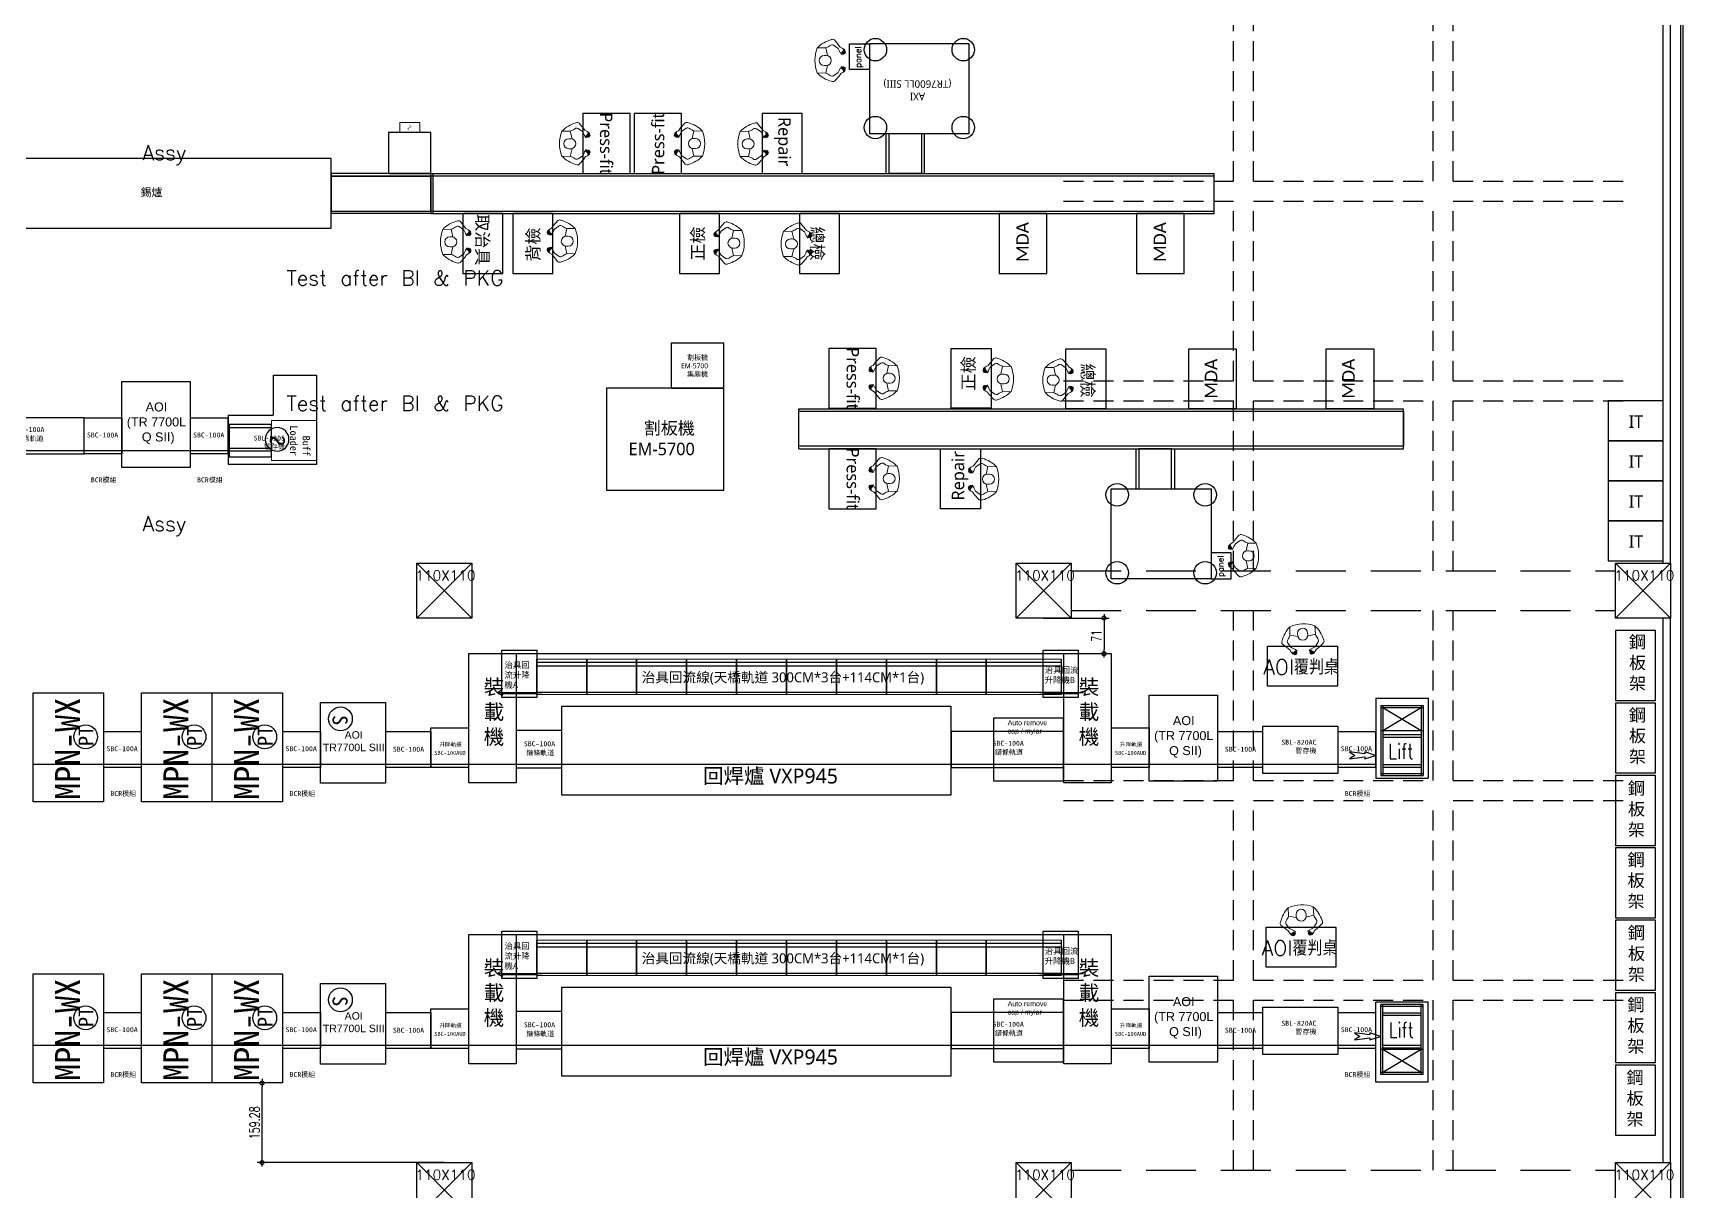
# Model space of a CAD drawing. Extents: x -80 to 56020, y 18240 to 42185.
# Drawn here: x 7177 to 10480, y 23200 to 25517 of the extents above; entities that cross this region are included whole.
import ezdxf
from ezdxf.enums import TextEntityAlignment as Align

# ---------------------------------------------------------------- set-up
doc = ezdxf.new("R2010")
doc.units = 0
doc.header["$LTSCALE"] = 200
for name, pattern in [('CENTER2', [1.125, 0.75, -0.125, 0.125, -0.125]), ('DASHED', [0.75, 0.5, -0.25]), ('HIDDEN', [0.3, 0.2, -0.1])]:
    doc.linetypes.add(name, pattern=pattern)
for name, color, linetype in [('003线体&大型设备', 7, 'Continuous'), ('006网点层', 21, 'Continuous'), ('air and power', 7, 'Continuous'), ('SMT Line', 5, 'Continuous'), ('XFAB-L20$0$COL', 1, 'Continuous'), ('XFAB-L20$0$WALL-C', 6, 'Continuous'), ('XFAB-L20$0$WALL-P', 3, 'Continuous'), ('才腹', 6, 'Continuous'), ('梁柱', 7, 'Continuous'), ('緯穎生產設備', 7, 'Continuous')]:
    doc.layers.add(name, color=color, linetype=linetype)
doc.layers.add('005电力', color=1, linetype='CENTER2', lineweight=13)
doc.layers.add('2', color=2, linetype='Continuous', lineweight=9)
doc.layers.get('005电力').off()
doc.styles.add('AEH', font='SIMPLEX', dxfattribs={"bigfont": 'CHINESET.shx'})
doc.styles.add('C1', font='SIMPLEX.shx', dxfattribs={"bigfont": 'CHINESET.shx'})
doc.styles.add('CCAD', font='TXT', dxfattribs={"bigfont": 'CCAD'})
doc.styles.add('DIM', font='simplex.shx', dxfattribs={"bigfont": 'chineset.shx'})
doc.styles.add('Fire', font='times.ttf')
doc.styles.add('SIMPLEX', font='SIMPLEX.shx', dxfattribs={"width": 0.7})
doc.styles.add('SIMSUN', font='SimSun.ttf')
doc.styles.get("Standard").update_dxf_attribs({"font": 'txt.shx', "bigfont": 'chineset.shx'})
doc.styles.add('XFAB-L20$0$CHINA', font='simplex.shx', dxfattribs={"width": 0.75, "bigfont": 'chineset.shx'})
doc.dimstyles.new('CIRM', dxfattribs={"dimtxt": 20, "dimasz": 8, "dimexe": 10, "dimexo": 0, "dimgap": 5, "dimtad": 1, "dimdsep": 46, "dimtxsty": 'SIMPLEX', "dimblk": 'CIR', "dimcen": 10, "dimdle": 10, "dimclrt": 2, "dimazin": 0, "dimtfac": 1, "dimtix": 1, "dimtmove": 2, "dimatfit": 3, "dimldrblk": 'CIR', "dimfxl": 1, "dimtolj": 1, "dimarcsym": 0})

# ---------------------------------------------------------------- blocks, each defined once
blk = doc.blocks.new('XFAB-L20$0$C-110x110')
at = {"layer": 'Defpoints'}
for p, q in [((55, -55), (-55, 55)), ((-55, -55), (55, 55))]:
    blk.add_line(p, q, dxfattribs=at)
at = {"layer": 'XFAB-L20$0$COL'}
blk.add_lwpolyline([(-55, 55), (55, 55), (55, -55), (-55, -55)], close=True, dxfattribs=at)
at = {"layer": 'Defpoints', "style": 'XFAB-L20$0$CHINA'}
blk.add_text('110X110', height=20, dxfattribs=at).set_placement((-57.4, 30.5), align=Align.MIDDLE_LEFT)
blk = doc.blocks.new('MAN')
at = {"layer": '2', "color": 0}
for p, q in [((60858.6, -155354.4, 0), (60870, -155368.7, 0)), ((60840.9, -155370.2, 0), (60823.9, -155370.6, 0)), ((60837.9, -155385.6, 0), (60841.8, -155385.6, 0)), ((60844.3, -155385.9, 0), (60840.9, -155370.2, 0)), ((60856.4, -155365, 0), (60865.7, -155371.6, 0)), ((60865.7, -155371.6, 0), (60868.6, -155376.9, 0)), ((60869.4, -155379, 0), (60868.6, -155376.9, 0)), ((60871.9, -155383.1, 0), (60869.5, -155379, 0)), ((60870, -155368.7, 0), (60875, -155371.5, 0)), ((60872.3, -155383.2, 0), (60871.8, -155383.1, 0)), ((60873.6, -155382.6, 0), (60872.3, -155383.4, 0)), ((60872.5, -155379.5, 0), (60873.6, -155382.6, 0)), ((60876.1, -155382.8, 0), (60872.6, -155379.1, 0)), ((60873.9, -155377.6, 0), (60877.1, -155381.8, 0)), ((60878.4, -155381.8, 0), (60874, -155377.4, 0)), ((60875, -155371.5, 0), (60879.1, -155374.9, 0)), ((60879.3, -155379.1, 0), (60875.1, -155376.2, 0)), ((60875.1, -155376.2, 0), (60879.5, -155380.9, 0)), ((60875.9, -155374.1, 0), (60875.7, -155374.4, 0)), ((60875.7, -155374.4, 0), (60879.9, -155377.8, 0)), ((60879, -155375.5, 0), (60875.9, -155374.1, 0)), ((60876.9, -155382.7, 0), (60876.1, -155382.8, 0)), ((60877.1, -155381.8, 0), (60876.9, -155382.7, 0)), ((60879.8, -155379.2, 0), (60878.6, -155378.7, 0)), ((60879.4, -155381.6, 0), (60878.8, -155381.8, 0)), ((60879.1, -155374.9, 0), (60879.1, -155375.6, 0)), ((60879.1, -155375.6, 0), (60879.1, -155375.6, 0)), ((60879.5, -155380.9, 0), (60879.4, -155381.6, 0)), ((60880.4, -155378.8, 0), (60879.8, -155379.2, 0)), ((60879.9, -155377.5, 0), (60880.4, -155378.8, 0)), ((60840.9, -155421, 0), (60823.9, -155420.6, 0)), ((60837.9, -155405.6, 0), (60841.8, -155405.6, 0)), ((60844.3, -155405.3, 0), (60840.9, -155421, 0)), ((60856.4, -155426.2, 0), (60865.7, -155419.6, 0)), ((60865.7, -155419.6, 0), (60868.6, -155414.3, 0)), ((60871.6, -155421.3, 0), (60867.7, -155426.9, 0)), ((60869.4, -155412.2, 0), (60868.6, -155414.3, 0)), ((60871.9, -155408.1, 0), (60869.5, -155412.2, 0)), ((60871.6, -155421.3, 0), (60875, -155419.7, 0)), ((60872.3, -155408, 0), (60871.8, -155408.1, 0)), ((60873.6, -155408.6, 0), (60872.3, -155407.8, 0)), ((60872.5, -155411.8, 0), (60873.6, -155408.6, 0)), ((60876.1, -155408.4, 0), (60872.6, -155412.1, 0)), ((60873.9, -155413.6, 0), (60877.1, -155409.5, 0)), ((60878.4, -155409.4, 0), (60874, -155413.8, 0)), ((60875, -155419.7, 0), (60879.1, -155416.3, 0)), ((60875.1, -155415.1, 0), (60879.5, -155410.3, 0)), ((60879.3, -155412.1, 0), (60875.1, -155415.1, 0)), ((60875.7, -155416.8, 0), (60879.9, -155413.4, 0)), ((60875.9, -155417.1, 0), (60875.7, -155416.8, 0)), ((60879, -155415.7, 0), (60875.9, -155417.1, 0)), ((60876.9, -155408.5, 0), (60876.1, -155408.4, 0)), ((60877.1, -155409.5, 0), (60876.9, -155408.5, 0)), ((60879.8, -155412, 0), (60878.6, -155412.5, 0)), ((60879.4, -155409.6, 0), (60878.8, -155409.4, 0)), ((60879.1, -155415.7, 0), (60879.1, -155415.7, 0)), ((60879.1, -155416.3, 0), (60879.1, -155415.7, 0)), ((60879.5, -155410.3, 0), (60879.4, -155409.6, 0)), ((60880.4, -155412.4, 0), (60879.8, -155412, 0)), ((60879.9, -155413.7, 0), (60880.4, -155412.4, 0)), ((60858.6, -155436.8, 0), (60867.7, -155426.9, 0))]:
    blk.add_line(p, q, dxfattribs=at)
for centre, radius, start, end in [((60868.2, -155413.2, 0), 61.4, 105.1858, 136.0975), ((60854.9, -155359.2, 0), 6, 52.8107, 118.216), ((60887.7, -155395.6, 0), 68.5, 158.5887, 201.4113), ((60837.9, -155395.6, 0), 10, 90, 270), ((60832.3, -155342.5, 0), 29, 287.1051, 307.0444), ((60841.8, -155395.6, 0), 10, 270, 90), ((60853.6, -155370.3, 0), 6, 61.666, 128.6143), ((60868.2, -155378, 0), 61.4, 223.9025, 254.8142), ((60832.3, -155448.7, 0), 29, 52.9556, 72.8949), ((60853.6, -155420.9, 0), 6, 231.3857, 298.334), ((60854.9, -155432, 0), 6, 241.784, 307.1893)]:
    blk.add_arc(centre, radius, start, end, dxfattribs=at)
blk = doc.blocks.new('PT200')
at = {"layer": 'air and power', "color": 0}
blk.add_circle((103287.5, -165340.3, 0), 23.8, dxfattribs=at)
at = {"layer": 'air and power', "color": 0, "insert": (103269, -165326, 0), "char_height": 30, "width": 153.239, "attachment_point": 1, "style": 'SIMSUN'}
blk.add_mtext('PT', dxfattribs=at)
blk = doc.blocks.new('NPM-W2')
at = {"color": 6}
blk.add_line((12029.1, 12412.5), (11888.1, 12412.5), dxfattribs=at)
blk.add_lwpolyline([(11888.1, 12556), (12029.1, 12556), (12029.1, 12337.6), (11888.1, 12337.6)], close=True)
at = {"layer": '006网点层', "color": 251, "linetype": 'ByBlock', "lineweight": 9, "rotation": 90}
blk.add_blockref('PT200', (-153347, -90819.5, -10461.7), dxfattribs=at)
at = {"layer": '003线体&大型设备', "color": 251, "linetype": 'ByBlock', "insert": (11931.9, 12341.9, -10458.8), "char_height": 50, "width": 231.858, "attachment_point": 1, "rotation": 90, "style": 'SIMSUN'}
blk.add_mtext('{\\fSimSun|b0|i0|c134|p2;MPN-WX}', dxfattribs=at)
blk = doc.blocks.new('SBC-100A')
at = {"color": 6}
blk.add_line((11219, 12469.5, -10064.2), (11144, 12469.5, -10064.2), dxfattribs=at)
at = {"elevation": -10064.2}
blk.add_lwpolyline([(11144, 12535.7), (11219, 12535.7), (11219, 12463.7), (11144, 12463.7)], close=True, dxfattribs=at)
at = {"layer": '003线体&大型设备', "color": 251, "linetype": 'ByBlock', "char_height": 10, "width": 72.349, "attachment_point": 9, "style": 'SIMSUN'}
for s, insert in [('{\\fSimSun|b0|i0|c134|p2;\\C3;SBC-100A}', (11211.9, 12496.2, -20656.3)), ('{{\\C3;BCR模組}}', (11208.7, 12405.4, -20656.3))]:
    blk.add_mtext(s, dxfattribs=dict(at, insert=insert))
blk = doc.blocks.new('SFCS')
at = {"layer": 'air and power', "color": 0}
blk.add_circle((64056.5, -177356.3, 0), 23.8, dxfattribs=at)
at = {"layer": 'air and power', "color": 0, "insert": (64048.9, -177342, 0), "char_height": 30, "width": 153.239, "attachment_point": 1, "style": 'SIMSUN'}
blk.add_mtext('S', dxfattribs=at)
blk = doc.blocks.new('AOI')
at = {"color": 6}
blk.add_line((12923.4, 12377.7), (12793.4, 12377.7), dxfattribs=at)
blk.add_lwpolyline([(12793.4, 12501.7), (12923.4, 12501.7), (12923.4, 12340.7), (12793.4, 12340.7)], close=True)
at = {"layer": '006网点层', "color": 251, "linetype": 'ByBlock', "lineweight": 9, "rotation": 270}
blk.add_blockref('SFCS', (190189.4, 76525.7, 50218), dxfattribs=at)
at = {"color": 3, "insert": (12783, 12444.5), "char_height": 15, "attachment_point": 1, "style": 'DIM'}
blk.add_mtext_dynamic_manual_height_columns('\\pxqc;{\\fArial|b0|i0|c0|p34;\\C251;AOI\\PTR7700L SIII}', width=153.394, gutter_width=150, heights=[0], dxfattribs=at)
blk = doc.blocks.new('SBC-100A-90')
at = {"color": 6}
blk.add_line((13505.5, 12620.3), (13415.5, 12620.3), dxfattribs=at)
blk.add_lwpolyline([(13415.5, 12686.5), (13505.5, 12686.5), (13505.5, 12614.5), (13415.5, 12614.5)], close=True)
at = {"layer": '003线体&大型设备', "color": 251, "linetype": 'ByBlock', "insert": (13492.3, 12656, 52681.8), "char_height": 10, "width": 72.349, "attachment_point": 3, "style": 'SIMSUN'}
blk.add_mtext('{\\fSimSun|b0|i0|c134|p2;\\C3;SBC-100A}', dxfattribs=at)
blk = doc.blocks.new('升降750mm軌道')
at = {"color": 6}
blk.add_line((17217.4, 12518.3), (17142.4, 12518.3), dxfattribs=at)
blk.add_lwpolyline([(17142.4, 12592), (17217.4, 12592), (17217.4, 12512.5), (17142.4, 12512.5)], close=True)
at = {"color": 251, "insert": (17159.3, 12553.8, 54645.8), "char_height": 8, "width": 73.897, "attachment_point": 7}
blk.add_mtext('{\\fPMingLiU|b0|i0|c136|p18;升降軌道}', dxfattribs=at)
at = {"layer": '003线体&大型设备', "color": 251, "linetype": 'ByBlock', "insert": (17211.6, 12537.6, 53383.9), "char_height": 8, "width": 72.349, "attachment_point": 9, "style": 'SIMSUN'}
blk.add_mtext('{\\fSimSun|b0|i0|c134|p2;\\C3;SBC-100AUD}', dxfattribs=at)
blk = doc.blocks.new('SBC-100A-90-75')
at = {"color": 6}
blk.add_line((13247.6, 12492.5), (13157.6, 12492.5), dxfattribs=at)
blk.add_lwpolyline([(13157.6, 12561.5), (13247.6, 12561.5), (13247.6, 12485), (13157.6, 12485)], close=True)
at = {"layer": '003线体&大型设备', "color": 251, "linetype": 'ByBlock', "char_height": 10, "attachment_point": 3, "style": 'SIMSUN'}
for s, insert, width in [('{\\fSimSun|b0|i0|c134|p2;鏈條軌道}', (13233.1, 12521.2, 51383.9), 72.364), ('{\\fSimSun|b0|i0|c134|p2;\\C3;SBC-100A}', (13234.9, 12539.2, 52681.8), 72.349)]:
    blk.add_mtext(s, dxfattribs=dict(at, insert=insert, width=width))
blk = doc.blocks.new('回焊爐 VXP945')
at = {"color": 6}
blk.add_line((14206.8, 12128.4), (13427.8, 12128.4), dxfattribs=at)
blk.add_lwpolyline([(13427.8, 12245), (14206.8, 12245), (14206.8, 12067.4), (13427.8, 12067.4)], close=True)
at = {"insert": (13710.8, 12120.5, 41689.4), "char_height": 12, "width": 274.852, "attachment_point": 1, "style": 'C1'}
blk.add_mtext('{\\fMicrosoft JhengHei|b0|i0|c136|p34;\\H2.5x;\\C251;回焊爐 VXP945}', dxfattribs=at)
blk = doc.blocks.new('三截750軌道')
at = {"color": 6}
blk.add_line((15348.2, 12711.5), (15123.2, 12711.5), dxfattribs=at)
blk.add_lwpolyline([(15123.2, 12705.7), (15348.2, 12705.7), (15348.2, 12777.7), (15123.2, 12777.7)], close=True)
at = {"layer": '003线体&大型设备', "color": 251, "linetype": 'ByBlock', "char_height": 10, "attachment_point": 3, "style": 'SIMSUN'}
for s, insert, width in [('{\\fSimSun|b0|i0|c134|p2;\\C3;SBC-100A}', (15268.8, 12759.3, 53811.9), 72.349), ('{\\fSimSun|b0|i0|c134|p2;鏈條軌道}', (15267, 12741.3, 52513.9), 72.364)]:
    blk.add_mtext(s, dxfattribs=dict(at, insert=insert, width=width))
blk = doc.blocks.new('TR7700LQ SⅡ')
at = {"color": 6}
blk.add_line((14629.3, 12415.4), (14492.8, 12415.4), dxfattribs=at)
blk.add_lwpolyline([(14492.8, 12554.4), (14629.3, 12554.4), (14629.3, 12382.4), (14492.8, 12382.4)], close=True)
at = {"color": 3, "insert": (14462.4, 12512.4), "char_height": 18, "attachment_point": 1, "style": 'DIM'}
blk.add_mtext_dynamic_manual_height_columns('\\pxqc;{\\fArial|b0|i0|c0|p34;\\C251;AOI\\P(TR 7700L\\P Q SII)}', width=198.788, gutter_width=150, heights=[0], dxfattribs=at)
blk = doc.blocks.new('SBL-820AC')
at = {"color": 6}
blk.add_line((14978, 13219.2), (14828, 13219.2), dxfattribs=at)
blk.add_lwpolyline([(14828, 13296.2), (14978, 13296.2), (14978, 13201.2), (14828, 13201.2)], close=True)
at = {"layer": '003线体&大型设备', "color": 251, "linetype": 'ByBlock', "insert": (14935.2, 13241.1, 52484.7), "char_height": 10, "width": 72.349, "attachment_point": 9, "style": 'SIMSUN'}
blk.add_mtext('{\\fSimSun|b0|i0|c134|p2;\\C3;SBL-820AC\\P暫存機}', dxfattribs=at)
blk = doc.blocks.new('裝載機-NEW')
at = {"color": 6}
blk.add_line((13554.1, 11050), (13458.8, 11050), dxfattribs=at)
blk.add_lwpolyline([(13458.8, 11272.2), (13554.1, 11272.2), (13554.1, 11013.2), (13458.8, 11013.2)], close=True)
at = {"layer": '003线体&大型设备', "color": 6, "insert": (13489, 11220.6, 46584.9), "char_height": 30, "attachment_point": 1, "style": 'C1'}
blk.add_mtext_dynamic_manual_height_columns('\\pxsm1;{\\fMicrosoft JhengHei|b0|i0|c136|p34;裝載機}', width=43.926, gutter_width=1069.2, heights=[150.6], dxfattribs=at)
blk = doc.blocks.new('治具回流 100CM')
at = {"layer": 'air and power', "color": 2, "lineweight": 9}
for p, q in [((238, -109, -926.9), (138, -109, -926.9)), ((238, -180, -926.9), (138, -180, -926.9))]:
    blk.add_line(p, q, dxfattribs=at)
at = {"layer": '才腹', "color": 2}
for p, q in [((138, -180, -926.9), (138, -109, -926.9)), ((138, -115, -926.9), (238, -115, -926.9)), ((238, -123.2, -926.9), (138, -123.2, -926.9)), ((238, -109, -926.9), (238, -180, -926.9))]:
    blk.add_line(p, q, dxfattribs=at)
at = {"layer": '才腹', "color": 6}
blk.add_line((238, -176.2, -926.9), (138, -176.2, -926.9), dxfattribs=at)
blk = doc.blocks.new('150CM')
at = {"layer": 'air and power', "color": 2, "lineweight": 9}
for p, q in [((256, 49, -926.9), (106, 49, -926.9)), ((256, -22, -926.9), (106, -22, -926.9))]:
    blk.add_line(p, q, dxfattribs=at)
at = {"layer": '才腹', "color": 2}
for p, q in [((106, -22, -926.9), (106, 49, -926.9)), ((106, 43, -926.9), (256, 43, -926.9)), ((256, 34.8, -926.9), (106, 34.8, -926.9)), ((256, 49, -926.9), (256, -22, -926.9))]:
    blk.add_line(p, q, dxfattribs=at)
at = {"layer": '才腹', "color": 6}
blk.add_line((256, -18.2, -926.9), (106, -18.2, -926.9), dxfattribs=at)
blk = doc.blocks.new('治具升降機')
at = {"color": 150}
for p, q in [((0, 95), (70, 95)), ((0, 0), (0, 95)), ((70, 95), (70, 0)), ((70, 0), (0, 0))]:
    blk.add_line(p, q, dxfattribs=at)
at = {"color": 6}
blk.add_line((-8.7, 10, -495), (80.7, 10), dxfattribs=at)
at = {"layer": '003线体&大型设备', "color": 150, "linetype": 'ByBlock', "lineweight": 9}
for p, q in [((70, 87.5), (0, 87.5)), ((0, 87.5), (0, 7.5)), ((70, 7.5), (70, 87.5)), ((0, 7.5), (70, 7.5))]:
    blk.add_line(p, q, dxfattribs=at)
blk = doc.blocks.new('RCV')
at = {"color": 251}
for p in [(13008, 11918.6, 51753.6), (14092.1, 11918.6, 52116.6)]:
    blk.add_blockref('治具升降機', p, dxfattribs=at)
at = {"layer": '005电力'}
for name, p in [('治具回流 100CM', (12940, 12104.8, 52680.5)), ('治具回流 100CM', (13040, 12104.8, 52680.5)), ('治具回流 100CM', (13140, 12104.8, 52680.5)), ('治具回流 100CM', (13240, 12104.8, 52680.5)), ('治具回流 100CM', (13340, 12104.8, 52680.5)), ('治具回流 100CM', (13440, 12104.8, 52680.5)), ('治具回流 100CM', (13540, 12104.8, 52680.5)), ('治具回流 100CM', (13640, 12104.8, 52680.5)), ('治具回流 100CM', (13740, 12104.8, 52680.5)), ('150CM', (13872, 11946.8, 52680.5))]:
    blk.add_blockref(name, p, dxfattribs=at)
at = {"layer": '003线体&大型设备', "insert": (13013.4, 11989.8, 51753.6), "char_height": 12, "width": 64.65, "attachment_point": 1, "style": 'C1'}
blk.add_mtext('{\\fMicrosoft JhengHei|b0|i0|c136|p34;\\C3;治具回流升降機A}', dxfattribs=at)
at = {"layer": '003线体&大型设备', "insert": (13288.1, 11969.2, 54370.1), "char_height": 20, "attachment_point": 1, "style": 'C1'}
blk.add_mtext_dynamic_manual_height_columns('{\\fMicrosoft JhengHei|b0|i0|c136|p34;\\C3;治具回流線(天橋軌道 300CM*3台+114CM*1台)}', width=570.137, gutter_width=1308, heights=[28.3], dxfattribs=at)
at = {"layer": '003线体&大型设备', "color": 3, "insert": (14095, 11979.6, 51753.6), "char_height": 12, "width": 68.054, "attachment_point": 1, "style": 'C1'}
blk.add_mtext('{\\fMicrosoft JhengHei|b0|i0|c136|p34;治具回流升降機B}', dxfattribs=at)
blk = doc.blocks.new('A$Cfc5dd81f')
at = {"color": 4}
blk.add_line((5987.9, 297.1), (7083.9, 297.1), dxfattribs=at)
at = {"layer": '003线体&大型设备', "color": 2, "linetype": 'ByBlock', "elevation": -10064.152}
blk.add_lwpolyline([(6943.4, 42.6), (7083.4, 42.6), (7083.4, 167.6), (6943.4, 167.6)], close=True, dxfattribs=at)
at = {"color": 1}
for name, p in [('RCV', (-7049.148, -11709.592, -61817.724)), ('NPM-W2', (-6867.534, -12337.578, -10064.152)), ('NPM-W2', (-6650.534, -12337.578, -10064.152)), ('NPM-W2', (-6509.034, -12337.578, -10064.152)), ('AOI', (-7197.293, -12302.753, -10064.152))]:
    blk.add_blockref(name, p, dxfattribs=at)
at = {"color": 6}
for name, p in [('裝載機-NEW', (-7566.214, -10975.099, -10064.152)), ('裝載機-NEW', (-6374.914, -10975.099, -10064.152)), ('TR7700LQ SⅡ', (-7237.609, -12340.522, -10064.152)), ('回焊爐 VXP945', (-7348.904, -12053.454, -10064.152)), ('SBC-100A-90', (-7688.947, -12545.352, -10064.152)), ('升降750mm軌道', (-11325.265, -12443.398, -10064.152)), ('SBC-100A-90-75', (-7169.242, -12417.589, -10064.152)), ('三截750軌道', (-8264.813, -12636.605, -10064.152)), ('升降750mm軌道', (-9962.665, -12443.398, -10064.152)), ('SBC-100A-90', (-6023.347, -12545.352, -10064.152)), ('SBL-820AC', (-7345.3, -13144.32, -10064.152))]:
    blk.add_blockref(name, p, dxfattribs=at)
for p in [(-5981.858, -12394.61), (-5623.358, -12394.61), (-3510.758, -12394.61)]:
    blk.add_blockref('SBC-100A', p)
at = {"color": 2, "true_color": 0xf1eb1f, "insert": (6971.678, 163.678, -15765.365), "char_height": 10, "attachment_point": 1, "style": 'DIM'}
blk.add_mtext_dynamic_manual_height_columns('{\\fArial|b0|i0|c0|p34;Auto remove cap / mylar }', width=81.49534, gutter_width=150, heights=[34.828], dxfattribs=at)
blk = doc.blocks.new('CIR')
at = {"color": 0}
blk.add_line((1, 0), (-1, 0), dxfattribs=at)
at = {"color": 3}
blk.add_circle((0, 0), 0.5, dxfattribs=at)
blk = doc.blocks.new('*D192')
at = {"layer": 'Defpoints', "color": 0, "transparency": 16777216}
for p in [(7635.3, 23414.3), (7676.4, 23414.3), (8000, 23255)]:
    blk.add_point(p, dxfattribs=at)
at = {"layer": '緯穎生產設備', "color": 0, "lineweight": -2, "transparency": 16777216}
for p, q in [((7676.4, 23414.3), (7625.3, 23414.3)), ((7635.3, 23263), (7635.3, 23406.3)), ((8000, 23255), (7625.3, 23255))]:
    blk.add_line(p, q, dxfattribs=at)
at = {"layer": '緯穎生產設備', "color": 0, "lineweight": -2, "transparency": 16777216, "xscale": 8, "yscale": 8, "zscale": 8}
for p, rotation in [((7635.3, 23414.3), 90), ((7635.3, 23255), 270)]:
    blk.add_blockref('CIR', p, dxfattribs=dict(at, rotation=rotation))
at = {"layer": '緯穎生產設備', "color": 2, "transparency": 16777216, "insert": (7620.3, 23334.6), "char_height": 20, "attachment_point": 5, "rotation": 90, "style": 'SIMPLEX'}
blk.add_mtext('\\A1;159.28', dxfattribs=at)
blk = doc.blocks.new('*D193')
at = {"layer": 'Defpoints', "color": 0, "transparency": 16777216}
for p in [(9200, 24345), (9287.9, 24274), (9320.9, 24274)]:
    blk.add_point(p, dxfattribs=at)
at = {"layer": '緯穎生產設備', "color": 0, "lineweight": -2, "transparency": 16777216}
for p, q in [((9200, 24345), (9330.9, 24345)), ((9320.9, 24337), (9320.9, 24282)), ((9287.9, 24274), (9330.9, 24274))]:
    blk.add_line(p, q, dxfattribs=at)
at = {"layer": '緯穎生產設備', "color": 0, "lineweight": -2, "transparency": 16777216, "xscale": 8, "yscale": 8, "zscale": 8}
for p, rotation in [((9320.9, 24345), 90), ((9320.9, 24274), 270)]:
    blk.add_blockref('CIR', p, dxfattribs=dict(at, rotation=rotation))
at = {"layer": '緯穎生產設備', "color": 2, "transparency": 16777216, "insert": (9305.9, 24309.5), "char_height": 20, "attachment_point": 5, "rotation": 90, "style": 'SIMPLEX'}
blk.add_mtext('\\A1;71', dxfattribs=at)
blk = doc.blocks.new('A$C854afd69')
at = {"color": 4}
for p, q in [((5425, 274.2, -8857.9), (5425, 194.2, -8857.9)), ((5425, 274.2, -8857.9), (5511.8, 274.2, -8857.9)), ((5511.8, 274.2, -8857.9), (5511.8, 95.5, -8857.9)), ((5335, 194.2, -8857.9), (5425, 194.2, -8857.9)), ((5335, 194.2, -8857.9), (5335, 95.5, -11270.5)), ((5336.8, 169.6, -8857.9), (5421.8, 169.6, -8857.9)), ((5336.8, 128.1, -11270.5), (5421.8, 128.1, -11270.5)), ((5511.8, 95.5, -8857.9), (5335, 95.5, -8857.9))]:
    blk.add_line(p, q, dxfattribs=at)
at = {"color": 251}
blk.add_line((5437.7, 185.8, -8012.8), (5437.7, 185.8, -8012.8), dxfattribs=at)
at = {"color": 3}
blk.add_line((5336.8, 122.6, -8857.9), (5421.8, 122.6, -8857.9), dxfattribs=at)
at = {"color": 4, "elevation": -8857.9}
blk.add_lwpolyline([(5336.8, 175.6), (5336.8, 110.6), (5421.8, 110.6), (5421.8, 175.6)], close=True, dxfattribs=at)
at = {"layer": '003线体&大型设备', "color": 4, "linetype": 'ByBlock', "lineweight": 9, "elevation": -8857.9}
blk.add_lwpolyline([(5511.8, 103.1), (5511.8, 183.1), (5421.8, 183.1), (5421.8, 103.1)], close=True, dxfattribs=at)
at = {"color": 6}
for name, p in [('TR7700LQ SⅡ', (-9370.3, -12292.9)), ('三截750軌道', (-10301.7, -12588.9))]:
    blk.add_blockref(name, p, dxfattribs=at)
for p in [(-6097, -12347, 10064.2), (-5884.5, -12347, 10064.2)]:
    blk.add_blockref('SBC-100A', p)
at = {"layer": '006网点层', "color": 251, "linetype": 'ByBlock', "lineweight": 9, "xscale": -1, "rotation": 90}
blk.add_blockref('SFCS', (-171923.3, 64202.2, -8662.3), dxfattribs=at)
at = {"layer": '003线体&大型设备', "color": 251, "linetype": 'ByBlock', "insert": (5499.1, 112.2, -8857.8), "char_height": 15, "width": 60.512, "attachment_point": 3, "rotation": 270, "style": 'SIMSUN'}
blk.add_mtext('Buff Loader', dxfattribs=at)
at = {"layer": '003线体&大型设备', "color": 251, "linetype": 'ByBlock', "insert": (5448.7, 153.2, -8662.3), "char_height": 10, "width": 72.349, "attachment_point": 3, "style": 'SIMSUN'}
blk.add_mtext('{{\\C3;SBL-820S\\P暫存機}}', dxfattribs=at)
blk = doc.blocks.new('方向箭頭')
at = {"color": 1}
blk.add_lwpolyline([(405, -136), (821, 0), (405, 136), (405, 60), (-212, 136), (0, 0), (-212, -136), (405, -60)], close=True, dxfattribs=at)

msp = doc.modelspace()

# ---------------------------------------------------------------- linework, layer by layer
at = {"layer": 'XFAB-L20$0$WALL-C'}
for p, q in [((10475, 26050), (10475, 19515)), ((10480, 26055), (10480, 19515))]:
    msp.add_line(p, q, dxfattribs=at)
at = {"layer": 'XFAB-L20$0$WALL-P'}
for p, q in [((10440, 24455), (10440, 25545)), ((10455, 24455), (10455, 25545)), ((10440, 23255), (10440, 24345)), ((10455, 23255), (10455, 24345))]:
    msp.add_line(p, q, dxfattribs=at)
at = {"layer": '梁柱', "color": 9, "linetype": 'HIDDEN', "true_color": 0xd19cc7}
for p, q in [((9580, 25220), (9580, 25560)), ((9620, 25220), (9620, 25560)), ((9980, 25220), (9980, 25560)), ((10020, 25220), (10020, 25560)), ((9240, 25220), (9580, 25220)), ((9620, 25220), (9980, 25220)), ((10020, 25220), (10360, 25220)), ((9240, 25180), (9580, 25180)), ((9580, 24820), (9580, 25180)), ((9620, 24820), (9620, 25180)), ((9620, 25180), (9980, 25180)), ((9980, 24820), (9980, 25180)), ((10020, 24820), (10020, 25180)), ((10020, 25180), (10360, 25180)), ((9240, 24820), (9580, 24820)), ((9620, 24820), (9980, 24820)), ((10020, 24820), (10360, 24820)), ((9240, 24780), (9580, 24780)), ((9580, 24440), (9580, 24780)), ((9620, 24780), (9980, 24780)), ((9620, 24440), (9620, 24780)), ((9980, 24440), (9980, 24780)), ((10020, 24440), (10020, 24780)), ((10020, 24780), (10360, 24780)), ((9580, 24020), (9580, 24360)), ((9620, 24020), (9620, 24360)), ((9980, 24020), (9980, 24360)), ((10020, 24020), (10020, 24360)), ((9240, 24020), (9580, 24020)), ((9620, 24020), (9980, 24020)), ((10020, 24020), (10360, 24020)), ((9240, 23980), (9580, 23980)), ((9580, 23620), (9580, 23980)), ((9620, 23620), (9620, 23980)), ((9620, 23980), (9980, 23980)), ((9980, 23620), (9980, 23980)), ((10020, 23980), (10360, 23980)), ((10020, 23620), (10020, 23980)), ((9240, 23620), (9580, 23620)), ((9620, 23620), (9980, 23620)), ((10020, 23620), (10360, 23620)), ((9240, 23580), (9580, 23580)), ((9580, 23240), (9580, 23580)), ((9620, 23240), (9620, 23580)), ((9620, 23580), (9980, 23580)), ((9980, 23240), (9980, 23580)), ((10020, 23580), (10360, 23580)), ((10020, 23240), (10020, 23580))]:
    msp.add_line(p, q, dxfattribs=at)
at = {"layer": '梁柱', "color": 9, "linetype": 'DASHED', "true_color": 0xafd9aa}
for p, q in [((9255, 24440), (10345, 24440)), ((9255, 24360), (10345, 24360)), ((9255, 23240), (10345, 23240))]:
    msp.add_line(p, q, dxfattribs=at)
at = {"layer": '梁柱', "color": 1}
msp.add_lwpolyline([(9145, 24455), (9255, 24455), (9255, 24345), (9145, 24345)], close=True, dxfattribs=at)
at = {"layer": '緯穎生產設備', "color": 251, "true_color": 0x636466}
for p, q in [((8884.47, 25235.112, 0.876), (8884.47, 25315.223, 0.877)), ((8961.569, 25235.223, 0.877), (8961.569, 25315.223, 0.876)), ((9384.6, 24684.024, 6926.091), (9384.6, 24603.913, 6926.092)), ((9461.699, 24683.913, 6926.092), (9461.699, 24603.913, 6926.091))]:
    msp.add_line(p, q, dxfattribs=at)
at = {"layer": '緯穎生產設備'}
for p, q in [((7973.402, 25235.112), (9541.1, 25235.112)), ((7977.402, 25235.112), (7977.402, 25155.112)), ((9541.1, 25155.112), (9541.1, 25235.112)), ((7973.402, 25155.112), (9541.1, 25155.112)), ((8709.6, 24764.154, -4108.82), (9920.755, 24764.154, -4108.82)), ((8709.6, 24684.154, -4108.82), (8709.6, 24764.154, -4108.82)), ((9920.755, 24684.154, -4108.82), (9920.755, 24764.154, -4108.82)), ((8709.6, 24684.154, -4108.82), (9920.755, 24684.154, -4108.82))]:
    msp.add_line(p, q, dxfattribs=at)
at = {"layer": '緯穎生產設備', "color": 143, "true_color": 0x7aafdf}
for p, q in [((9865, 24184.8), (9865, 24024.8)), ((9865, 24184.8), (9970, 24184.8)), ((9970, 24184.8), (9970, 24024.8)), ((9865, 24024.8), (9970, 24024.8)), ((9865, 23416.184), (9865, 23576.184)), ((9970, 23576.184), (9865, 23576.184)), ((9970, 23416.184), (9970, 23576.184)), ((9970, 23416.184), (9865, 23416.184))]:
    msp.add_line(p, q, dxfattribs=at)
at = {"layer": '緯穎生產設備', "color": 3}
for p, q in [((9875, 24169.8), (9875, 24029.8)), ((9875, 24169.8), (9960, 24169.8)), ((9875, 24165.8), (9960, 24165.8)), ((9879, 24169.8), (9879, 24029.8)), ((9879, 24119.8), (9956, 24165.8)), ((9879, 24165.8), (9956, 24119.8)), ((9956, 24169.8), (9956, 24029.8)), ((9960, 24169.8), (9960, 24029.8)), ((9875, 24119.8), (9960, 24119.8)), ((9879, 24111.8), (9956, 24111.8)), ((9879, 24106.8), (9956, 24106.8)), ((9875, 24033.8), (9960, 24033.8)), ((9875, 24029.8), (9960, 24029.8)), ((9879, 24046.8), (9956, 24046.8)), ((9875, 23431.184), (9875, 23571.184)), ((9960, 23571.184), (9875, 23571.184)), ((9960, 23567.184), (9875, 23567.184)), ((9879, 23431.184), (9879, 23571.184)), ((9956, 23554.184), (9879, 23554.184)), ((9956, 23431.184), (9956, 23571.184)), ((9960, 23431.184), (9960, 23571.184)), ((9956, 23549.184), (9879, 23549.184)), ((9960, 23481.184), (9875, 23481.184)), ((9956, 23484.184), (9879, 23484.184)), ((9956, 23481.184), (9879, 23435.184)), ((9956, 23435.184), (9879, 23481.184)), ((9960, 23435.184), (9875, 23435.184)), ((9960, 23431.184), (9875, 23431.184))]:
    msp.add_line(p, q, dxfattribs=at)
at = {"layer": '緯穎生產設備', "color": 217, "true_color": 0x93278f}
for p, q in [((9879, 24051.8), (9956, 24051.8)), ((9956, 23489.184), (9879, 23489.184))]:
    msp.add_line(p, q, dxfattribs=at)
at = {"layer": '緯穎生產設備', "color": 252}
msp.add_lwpolyline([(8811.1, 25443.223), (8811.1, 25495.223), (8851.1, 25495.223), (8851.1, 25443.223)], close=True, dxfattribs=at)
at = {"layer": '緯穎生產設備', "color": 251}
for points in [[(9051.1, 25495.223), (8851.1, 25495.223), (8851.1, 25315.223), (9051.1, 25315.223)], [(8277.402, 25355.112), (8277.402, 25235.112), (8372.402, 25235.112), (8372.402, 25355.112)], [(8474.935, 25235.112), (8474.935, 25355.112), (8379.935, 25355.112), (8379.935, 25235.112)], [(8716.627, 25355.112), (8636.627, 25355.112), (8636.627, 25235.112), (8716.627, 25235.112)], [(8117.402, 25155.112), (8037.402, 25155.112), (8037.402, 25035.112), (8117.402, 25035.112)], [(8217.402, 25155.112), (8137.402, 25155.112), (8137.402, 25035.112), (8217.402, 25035.112)], [(8711.1, 25035.112), (8791.1, 25035.112), (8791.1, 25155.112), (8711.1, 25155.112)], [(8864.6, 24765.112), (8864.6, 24885.112), (8769.6, 24885.112), (8769.6, 24765.112)], [(9014.6, 24885.112), (9094.6, 24885.112), (9094.6, 24765.112), (9014.6, 24765.112)], [(8864.6, 24564.154), (8864.6, 24684.154), (8769.6, 24684.154), (8769.6, 24564.154)]]:
    msp.add_lwpolyline(points, close=True, dxfattribs=at)
at = {"layer": '緯穎生產設備', "color": 251, "linetype": 'ByBlock', "lineweight": 20}
msp.add_lwpolyline([(7950.902, 25317.112), (7910.902, 25317.112), (7910.902, 25337.112), (7950.902, 25337.112)], close=True, dxfattribs=at)
at = {"layer": '緯穎生產設備'}
for points in [[(7888.402, 25317.112), (7888.402, 25235.112), (7973.402, 25235.112), (7973.402, 25317.112)], [(7773.402, 25265.652), (7054.902, 25265.652), (7054.902, 25125.652), (7773.402, 25125.652)], [(7973.402, 25235.112), (7773.402, 25235.112), (7773.402, 25230.112), (7973.402, 25230.112)], [(7973.402, 25230.112), (7773.402, 25230.112), (7773.402, 25160.112), (7973.402, 25160.112)], [(7973.402, 25155.112), (7773.402, 25155.112), (7773.402, 25160.112), (7973.402, 25160.112)], [(9111.1, 25155.112), (9111.1, 25035.112), (9206.1, 25035.112), (9206.1, 25155.112)], [(9386.1, 25155.112), (9386.1, 25035.112), (9481.1, 25035.112), (9481.1, 25155.112)], [(10345, 24320), (10345, 24180), (10425, 24180), (10425, 24320)], [(9648.365, 24288.8), (9788.365, 24288.8), (9788.365, 24208.8), (9648.365, 24208.8)], [(10345, 24175), (10345, 24035), (10425, 24035), (10425, 24175)], [(10345, 24030), (10345, 23890), (10425, 23890), (10425, 24030)], [(10345, 23885), (10345, 23745), (10425, 23745), (10425, 23885)], [(9645.223, 23726.184), (9785.223, 23726.184), (9785.223, 23646.184), (9645.223, 23646.184)], [(10345, 23740), (10345, 23600), (10425, 23600), (10425, 23740)], [(10345, 23595), (10345, 23455), (10425, 23455), (10425, 23595)], [(10345, 23450), (10345, 23310), (10425, 23310), (10425, 23450)]]:
    msp.add_lwpolyline(points, close=True, dxfattribs=at)
at = {"layer": '緯穎生產設備', "color": 251, "linetype": 'ByBlock', "lineweight": 20, "ltscale": 10, "elevation": 0}
msp.add_lwpolyline([(7931.023, 25320.648, 0, 0.9, 0), (7926.872, 25325.355, 0.9, 0.9, 0), (7934.057, 25329.197, 0.9, 0, 0), (7927.833, 25334.202, 0, 0, 0)], format="xyseb", dxfattribs=at)
at = {"layer": '緯穎生產設備', "color": 251, "true_color": 0x636466}
for points, elevation in [([(8890.47, 25235.181), (8890.47, 25315.223), (8955.569, 25315.223), (8955.569, 25235.223)], 0.877), ([(9390.6, 24683.955), (9390.6, 24603.913), (9455.699, 24603.913), (9455.699, 24683.913)], 6926.092)]:
    msp.add_lwpolyline(points, close=True, dxfattribs=dict(at, elevation=elevation))
at = {"layer": '緯穎生產設備', "color": 251}
for points, elevation in [([(9541.1, 25160.112), (9541.1, 25230.112), (7973.402, 25230.112), (7973.402, 25160.112)], 6923.243), ([(8551.1, 25155.112), (8471.1, 25155.112), (8471.1, 25035.112), (8551.1, 25035.112)], 11556.334), ([(9324.6, 24764.155), (9244.6, 24764.155), (9244.6, 24884.155), (9324.6, 24884.155)], 6926.092), ([(9920.755, 24759.154), (9920.755, 24689.154), (8709.6, 24689.154), (8709.6, 24759.154)], -4108.82), ([(9073.591, 24564.154), (8993.591, 24564.154), (8993.591, 24684.154), (9073.591, 24684.154)], 1408.636), ([(9535.248, 24423.913), (9335.248, 24423.913), (9335.248, 24603.913), (9535.248, 24603.913)], 6926.091)]:
    msp.add_lwpolyline(points, close=True, dxfattribs=dict(at, elevation=elevation))
at = {"layer": '緯穎生產設備', "color": 8}
msp.add_lwpolyline([(8454.6, 24805.523), (8559.6, 24805.523), (8559.6, 24895.523), (8454.6, 24895.523)], close=True, dxfattribs=at)
at = {"layer": '緯穎生產設備', "elevation": -4108.82}
for points in [[(9585.755, 24884.154), (9585.755, 24764.154), (9490.755, 24764.154), (9490.755, 24884.154)], [(9860.755, 24884.154), (9860.755, 24764.154), (9765.755, 24764.154), (9765.755, 24884.154)]]:
    msp.add_lwpolyline(points, close=True, dxfattribs=at)
at = {"layer": '緯穎生產設備', "color": 2, "linetype": 'ByBlock'}
msp.add_lwpolyline([(8559.6, 24601.523), (8559.6, 24805.523), (8324.6, 24805.523), (8324.6, 24601.523)], close=True, dxfattribs=at)
at = {"layer": '緯穎生產設備', "color": 2, "true_color": 0xf1eb1f}
for points in [[(10330, 24700), (10440, 24700), (10440, 24780), (10330, 24780)], [(10330, 24620), (10440, 24620), (10440, 24700), (10330, 24700)], [(10330, 24540), (10440, 24540), (10440, 24620), (10330, 24620)], [(10330, 24460), (10440, 24460), (10440, 24540), (10330, 24540)]]:
    msp.add_lwpolyline(points, close=True, dxfattribs=at)
at = {"layer": '緯穎生產設備', "color": 252, "elevation": 6926.091}
msp.add_lwpolyline([(9575.248, 24423.913), (9575.248, 24475.913), (9535.248, 24475.913), (9535.248, 24423.913)], close=True, dxfattribs=at)
at = {"layer": '緯穎生產設備', "color": 2}
for centre in [(8863.1, 25483.223), (9039.1, 25483.223), (8863.1, 25327.223), (9039.1, 25327.223), (9347.248, 24591.913, 6926.091), (9523.248, 24591.913, 6926.091), (9347.248, 24435.913, 6926.091), (9523.248, 24435.913, 6926.091)]:
    msp.add_circle(centre, 22.5, dxfattribs=at)

# ---------------------------------------------------------------- block references
at = {"layer": 'XFAB-L20$0$COL'}
for p in [(8000, 24400), (9200, 24400), (10400, 24400), (8000, 23200), (9200, 23200), (10400, 23200)]:
    msp.add_blockref('XFAB-L20$0$C-110x110', p, dxfattribs=at)
at = {"layer": '緯穎生產設備', "color": 251, "linetype": 'ByBlock'}
for p in [(-52077.19, 180857.179, -103.451), (-52588.498, 180690.577, 9.279), (-52231.562, 180690.034, -304.977), (-52826.806, 180493.937, 0.219), (-52144.712, 180489.852, -0.001)]:
    msp.add_blockref('MAN', p, dxfattribs=at)
at = {"layer": '緯穎生產設備', "color": 251, "linetype": 'ByBlock', "rotation": 180}
for p in [(69340.836, -130100.353, 9.279), (69086.177, -130295.737, -0.558), (69419.841, -130299.627, 11556.334), (69730.501, -130570.353, 9.279), (69730.501, -130771.31, 9.279)]:
    msp.add_blockref('MAN', p, dxfattribs=at)
at = {"layer": '緯穎生產設備', "color": 251, "linetype": 'ByBlock', "xscale": -1}
for p in [(69958.809, 180219.436, 6926.092), (69929.403, 180018.894, 1408.635), (70449.655, 179865.539, 7029.607)]:
    msp.add_blockref('MAN', p, dxfattribs=at)
at = {"layer": '緯穎生產設備', "color": 251, "linetype": 'ByBlock', "xscale": -1, "rotation": 180}
msp.add_blockref('MAN', (-51620.836, -130573.946, 6926.091), dxfattribs=at)
at = {"layer": '緯穎生產設備', "color": 3}
for name, p in [('A$C854afd69', (2232.3, 24557.344)), ('A$Cfc5dd81f', (2156.3, 23976.9, 10064.152)), ('A$Cfc5dd81f', (2156.3, 23414.284, 10064.152))]:
    msp.add_blockref(name, p, dxfattribs=at)
at = {"layer": '緯穎生產設備', "color": 0, "linetype": 'ByBlock', "lineweight": 20, "xscale": -1, "rotation": 92.09166994486064}
for p in [(-147794.101, 79440.44, 0), (-147797.243, 78877.824, 0)]:
    msp.add_blockref('MAN', p, dxfattribs=at)
at = {"layer": '緯穎生產設備', "color": 217, "true_color": 0x93278f, "xscale": 0.05, "yscale": 0.05, "zscale": 0.05}
for p in [(9823.039, 24070.281), (9833.039, 23507.664)]:
    msp.add_blockref('方向箭頭', p, dxfattribs=at)

# ---------------------------------------------------------------- texts
at = {"layer": 'SMT Line', "color": 2, "linetype": 'HIDDEN', "lineweight": 25, "char_height": 30, "style": 'CCAD'}
for s, insert, attachment_point in [('{\\Ftxt,ccad|c136;\\C1;Assy}', (7483.331, 25291.884, -14.435), 3), ('{\\Ftxt,ccad|c136;\\C1;Test after BI & PKG}', (7684.05, 24789.988, -14.435), 1)]:
    msp.add_mtext(s, dxfattribs=dict(at, insert=insert, attachment_point=attachment_point))
at = {"layer": 'SMT Line', "color": 2, "linetype": 'HIDDEN', "lineweight": 25, "char_height": 30, "rotation": 0.011002, "style": 'CCAD'}
for s, insert, attachment_point in [('{\\Ftxt,ccad|c136;\\C1;Test after BI & PKG}', (7684.029, 25010.875, -14.435), 7), ('{\\Ftxt,ccad|c136;\\C1;Assy}', (7483.406, 24508.925, -14.435), 9)]:
    msp.add_mtext(s, dxfattribs=dict(at, insert=insert, attachment_point=attachment_point))
at = {"layer": '緯穎生產設備', "color": 143, "true_color": 0x7aafdf, "style": 'AEH', "width": 0.8}
for p in [(9889.953, 24063.412), (9890.703, 23505.472)]:
    msp.add_text('Lift', height=30, dxfattribs=at).set_placement(p)
at = {"layer": '緯穎生產設備', "color": 252, "char_height": 12, "rotation": 90, "style": 'C1'}
for insert, attachment_point in [((8838.377, 25446.861), 7), ((9547.971, 24427.552, 6926.091), 1)]:
    msp.add_mtext_dynamic_manual_height_columns('panel', width=51.26325, gutter_width=1069.173, heights=[6.912], dxfattribs=dict(at, insert=insert, attachment_point=attachment_point))
at = {"layer": '緯穎生產設備', "color": 251, "linetype": 'ByBlock', "style": 'Fire'}
for s, insert, char_height, width, attachment_point, rotation in [('{\\fMicrosoft JhengHei|b0|i0|c136|p34;\\C256;    \\P\\pxqc;\\H0.46875x;AXI\\P(TR7600LL SIII)}', (8880.148, 25425.233, -0.884), 32, 134.27192, 9, 180), ('{\\fMicrosoft JhengHei|b0|i0|c0|p34;\\C251;\\c6710371;Press-fit}', (8336.781, 25232.931, -456.648), 25, 2862.4618, 3, 270.000015), ('{\\fMicrosoft JhengHei|b0|i0|c0|p34;\\C251;\\c6710371;Press-fit}', (8415.557, 25357.294, -456.648), 25, 2862.4618, 3, 90.000015), ('{\\fMicrosoft JhengHei|b0|i0|c136|p34;\\C256;Repair}', (8693.785, 25249.773, -207.844), 25, 2862.4618, 3, 270.000015), ('{\\fMicrosoft JhengHei|b0|i0|c136|p34;\\C256;取治具}', (8088.986, 25051.572, -207.524), 25, 2862.4618, 3, 270.000015), ('{\\fMicrosoft JhengHei|b0|i0|c136|p34;\\C256;背檢}', (8165.534, 25127.139, -11846.535), 25, 2862.4618, 3, 90.000015), ('{\\fMicrosoft JhengHei|b0|i0|c136|p34;\\C256;正檢}', (8495.067, 25129.252, -207.844), 25, 2862.4618, 3, 90.000015), ('{\\fMicrosoft JhengHei|b0|i0|c136|p34;\\C256;總檢}', (8759.31, 25060.973, -11764.178), 25, 2862.4618, 3, 270.000015), ('{\\fCalibri|b0|i0|c0|p34;\\C0;MDA}', (9145.205, 25138.018, -11764.397), 25, 2862.4618, 3, 90.000015), ('{\\fCalibri|b0|i0|c0|p34;\\C0;MDA}', (9420.205, 25138.018, -11764.397), 25, 2862.4618, 3, 90.000015), ('{\\fMicrosoft JhengHei|b0|i0|c0|p34;\\C251;\\c6710371;Press-fit}', (8805.221, 24887.294, -456.648), 25, 2862.4618, 7, 270.000015), ('{\\fMicrosoft JhengHei|b0|i0|c136|p34;\\C256;正檢}', (9036.831, 24801.023, 10727.64), 25, 2862.4618, 1, 89.999985), ('{\\fMicrosoft JhengHei|b0|i0|c136|p34;\\C256;總檢}', (9300.727, 24854.91, 6718.029), 25, 2862.4618, 1, 269.999985), ('{\\fCalibri|b0|i0|c0|p34;\\C0;MDA}', (9522.57, 24784.542, -4316.883), 25, 2862.4618, 1, 89.999985), ('{\\fCalibri|b0|i0|c0|p34;\\C0;MDA}', (9797.57, 24784.542, -4316.883), 25, 2862.4618, 1, 89.999985), ('{\\fMicrosoft JhengHei|b0|i0|c136|p34;\\C256;IT}', (10400.469, 24726.042, -207.186), 25, 37.17392, 9, 359.999985), ('{\\fMicrosoft JhengHei|b0|i0|c0|p34;\\C251;\\c6710371;Press-fit}', (8805.221, 24686.336, -456.648), 25, 2862.4618, 7, 270.000015), ('{\\fMicrosoft JhengHei|b0|i0|c136|p34;\\C256;Repair}', (9016.022, 24580.682, 1200.573), 25, 2862.4618, 1, 89.999985), ('{\\fMicrosoft JhengHei|b0|i0|c136|p34;\\C256;IT}', (10400.469, 24646.042, -207.186), 25, 37.17392, 9, 359.999985), ('{\\fMicrosoft JhengHei|b0|i0|c136|p34;\\C256;IT}', (10400.469, 24566.042, -207.186), 25, 37.17392, 9, 359.999985), ('{\\fMicrosoft JhengHei|b0|i0|c136|p34;\\C256;IT}', (10400.469, 24486.042, -207.186), 25, 37.17392, 9, 359.999985)]:
    msp.add_mtext(s, dxfattribs=dict(at, insert=insert, char_height=char_height, width=width, attachment_point=attachment_point, rotation=rotation))
at = {"layer": '緯穎生產設備', "insert": (7413.803, 25196.591, 433.495), "char_height": 16, "attachment_point": 5}
msp.add_mtext('{\\fPMingLiU|b0|i0|c136|p18;錫爐}', dxfattribs=at)
at = {"layer": '緯穎生產設備', "color": 251, "linetype": 'ByBlock', "attachment_point": 3, "style": 'SIMSUN'}
for s, insert, char_height, width in [('\\pi16.60000;{\\fMicrosoft JhengHei|b0|i0|c136|p34;割板機}\\P{\\fMicrosoft JhengHei|b0|i0|c136|p34;EM-5700}\\P\\pt3;{\\fMicrosoft JhengHei|b0|i0|c136|p34;集塵機}', (8528.08, 24871.884, 806.665), 10, 61.55995), ('{\\fMicrosoft JhengHei|b0|i0|c136|p34;割板機\\PEM-5700}', (8501.658, 24737.931, -917.717), 25, 197.09657)]:
    msp.add_mtext(s, dxfattribs=dict(at, insert=insert, char_height=char_height, width=width))
at = {"layer": '緯穎生產設備', "attachment_point": 1}
for s, width, gutter_width, heights, insert, char_height, style in [('{\\fMicrosoft JhengHei|b0|i0|c136|p34;鋼板架}', 36.73734, 1069.173, [0], (10371.831, 24309.961), 25, 'C1'), ('AOI覆判桌', 178.91406, 150, [27.472], (9639.604, 24261.995), 30, 'DIM'), ('{\\fMicrosoft JhengHei|b0|i0|c136|p34;鋼板架}', 36.73734, 1069.173, [0], (10371.818, 24163.536), 25, 'C1'), ('{\\fMicrosoft JhengHei|b0|i0|c136|p34;鋼板架}', 36.73734, 1069.173, [0], (10369.793, 24016.963), 25, 'C1'), ('{\\fMicrosoft JhengHei|b0|i0|c136|p34;鋼板架}', 36.73734, 1069.173, [0], (10369.109, 23873.874), 25, 'C1'), ('{\\fMicrosoft JhengHei|b0|i0|c136|p34;鋼板架}', 36.73734, 1069.173, [0], (10369.767, 23727.651), 25, 'C1'), ('AOI覆判桌', 178.91406, 150, [27.472], (9636.462, 23699.379), 30, 'DIM'), ('{\\fMicrosoft JhengHei|b0|i0|c136|p34;鋼板架}', 36.73734, 1069.173, [0], (10368.625, 23583.623), 25, 'C1'), ('{\\fMicrosoft JhengHei|b0|i0|c136|p34;鋼板架}', 36.73734, 1069.173, [0], (10367.01, 23437.757), 25, 'C1')]:
    msp.add_mtext_dynamic_manual_height_columns(s, width=width, gutter_width=gutter_width, heights=heights, dxfattribs=dict(at, insert=insert, char_height=char_height, style=style))

# ---------------------------------------------------------------- dimensions: what is measured, and where the dimension line sits
at = {"layer": '緯穎生產設備', "color": 3}
for base, p1, p2, picture, middle in [((9320.925, 24274), (9200, 24345), (9287.85, 24274), '*D193', (9305.925, 24309.5)), ((7635.256, 23414.284), (8000, 23255), (7676.4, 23414.284), '*D192', (7620.256, 23334.642))]:
    dim = msp.add_linear_dim(base=base, p1=p1, p2=p2, angle=90, dimstyle='CIRM', dxfattribs=at)
    dim.commit()
    dim.dimension.update_dxf_attribs({"geometry": picture, "text_midpoint": middle})

doc.saveas('drawing.dxf')
